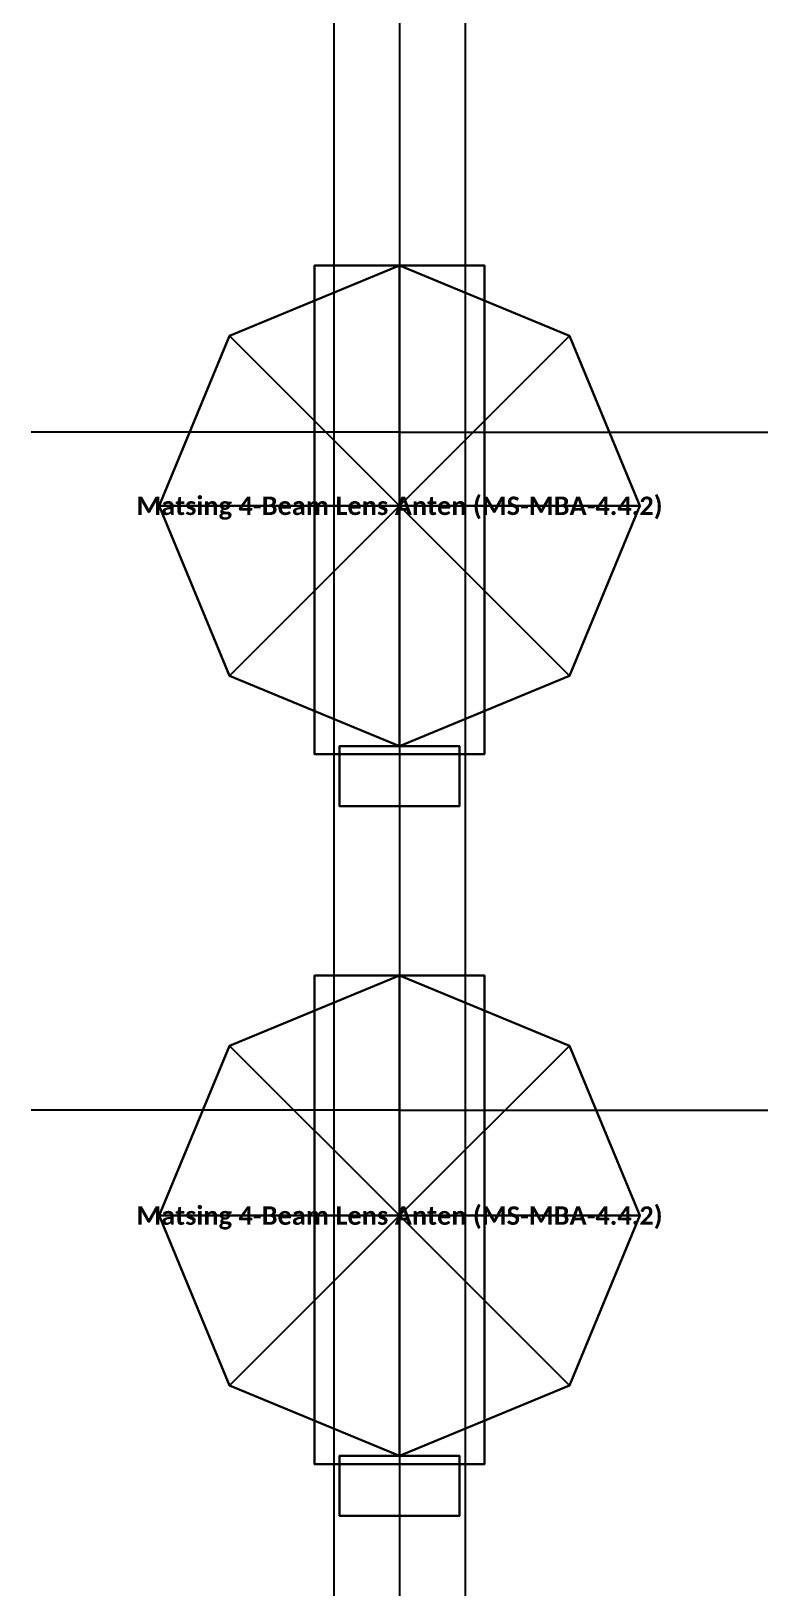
# Model space of a CAD drawing. Header units: millimetres. Extents: x -15000 to 15000, y -45082 to 2000.
# Drawn here: x -4400 to -1600, y -39160 to -33239 of the extents above; entities that cross this region are included whole.
import ezdxf
from ezdxf.enums import TextEntityAlignment as Align

# ---------------------------------------------------------------- set-up
doc = ezdxf.new("R2010")
doc.units = ezdxf.units.MM
for name, color, linetype in [('CELIK_KIRIS_KOLON', 9, 'CONTINUOUS'), ('EKP_ANTEN_TASIYICI_KOL', 141, 'CONTINUOUS'), ('EKP_MATSING_ANTEN', 2, 'CONTINUOUS'), ('KABLO_TAVALARI', 6, 'CONTINUOUS'), ('MONTAJ_BORULARI', 2, 'CONTINUOUS')]:
    doc.layers.add(name, color=color, linetype=linetype)
doc.styles.get("Standard").update_dxf_attribs({"font": 'calibrib.ttf'})

msp = doc.modelspace()

# ---------------------------------------------------------------- linework, layer by layer
at = {"layer": 'CELIK_KIRIS_KOLON'}
for p, q in [((-3000, -34763.8, 8958.8), (-4400, -34763.8, 11608.8)), ((-3000, -34763.8, 8958.8), (-1600, -34763.8, 11608.8)), ((-3000, -37343.3, 9305.8), (-4400, -37343.3, 11955.8)), ((-3000, -37343.3, 9305.8), (-1600, -37343.3, 11955.8))]:
    msp.add_line(p, q, dxfattribs=at)
at = {"layer": 'EKP_ANTEN_TASIYICI_KOL'}
for p, q in [((-2676.4, -34130.4, 6290.9), (-3323.6, -34130.4, 6290.9)), ((-3323.6, -34130.4, 6290.9), (-3323.6, -35989.2, 6290.9)), ((-2676.4, -34130.4, 9250.7), (-3323.6, -34130.4, 9250.7)), ((-3323.6, -34130.4, 9250.7), (-3323.6, -35989.2, 9250.7)), ((-3323.6, -34130.4, 6290.9), (-3323.6, -34130.4, 9250.7)), ((-2676.4, -35989.2, 6290.9), (-2676.4, -34130.4, 6290.9)), ((-2676.4, -35989.2, 9250.7), (-2676.4, -34130.4, 9250.7)), ((-2676.4, -34130.4, 6290.9), (-2676.4, -34130.4, 9250.7)), ((-3323.6, -35989.2, 6290.9), (-2676.4, -35989.2, 6290.9)), ((-3323.6, -35989.2, 9250.7), (-2676.4, -35989.2, 9250.7)), ((-3323.6, -35989.2, 6290.9), (-3323.6, -35989.2, 9250.7)), ((-2676.4, -35989.2, 6290.9), (-2676.4, -35989.2, 9250.7)), ((-2676.4, -36830.4, 6290.9), (-3323.6, -36830.4, 6290.9)), ((-3323.6, -36830.4, 6290.9), (-3323.6, -38689.2, 6290.9)), ((-2676.4, -36830.4, 9613.7), (-3323.6, -36830.4, 9613.7)), ((-3323.6, -36830.4, 9613.7), (-3323.6, -38689.2, 9613.7)), ((-3323.6, -36830.4, 6290.9), (-3323.6, -36830.4, 9613.7)), ((-2676.4, -38689.2, 6290.9), (-2676.4, -36830.4, 6290.9)), ((-2676.4, -38689.2, 9613.7), (-2676.4, -36830.4, 9613.7)), ((-2676.4, -36830.4, 6290.9), (-2676.4, -36830.4, 9613.7)), ((-3323.6, -38689.2, 6290.9), (-2676.4, -38689.2, 6290.9)), ((-3323.6, -38689.2, 9613.7), (-2676.4, -38689.2, 9613.7)), ((-3323.6, -38689.2, 6290.9), (-3323.6, -38689.2, 9613.7)), ((-2676.4, -38689.2, 6290.9), (-2676.4, -38689.2, 9613.7))]:
    msp.add_line(p, q, dxfattribs=at)
for points in [[(-3323.6, -35989.2, 6290.9), (-2676.4, -35989.2, 6290.9), (-2676.4, -34130.4, 6290.9), (-3323.6, -34130.4, 6290.9)], [(-3323.6, -35989.2, 9250.7), (-2676.4, -35989.2, 9250.7), (-2676.4, -34130.4, 9250.7), (-3323.6, -34130.4, 9250.7)], [(-3323.6, -34130.4, 6290.9), (-2676.4, -34130.4, 6290.9), (-2676.4, -34130.4, 9250.7), (-3323.6, -34130.4, 9250.7)], [(-3323.6, -35989.2, 6290.9), (-3323.6, -34130.4, 6290.9), (-3323.6, -34130.4, 9250.7), (-3323.6, -35989.2, 9250.7)], [(-2676.4, -35989.2, 6290.9), (-2676.4, -34130.4, 6290.9), (-2676.4, -34130.4, 9250.7), (-2676.4, -35989.2, 9250.7)], [(-3323.6, -35989.2, 6290.9), (-2676.4, -35989.2, 6290.9), (-2676.4, -35989.2, 9250.7), (-3323.6, -35989.2, 9250.7)], [(-3323.6, -38689.2, 6290.9), (-2676.4, -38689.2, 6290.9), (-2676.4, -36830.4, 6290.9), (-3323.6, -36830.4, 6290.9)], [(-3323.6, -38689.2, 9613.7), (-2676.4, -38689.2, 9613.7), (-2676.4, -36830.4, 9613.7), (-3323.6, -36830.4, 9613.7)], [(-3323.6, -36830.4, 6290.9), (-2676.4, -36830.4, 6290.9), (-2676.4, -36830.4, 9613.7), (-3323.6, -36830.4, 9613.7)], [(-3323.6, -38689.2, 6290.9), (-3323.6, -36830.4, 6290.9), (-3323.6, -36830.4, 9613.7), (-3323.6, -38689.2, 9613.7)], [(-2676.4, -38689.2, 6290.9), (-2676.4, -36830.4, 6290.9), (-2676.4, -36830.4, 9613.7), (-2676.4, -38689.2, 9613.7)], [(-3323.6, -38689.2, 6290.9), (-2676.4, -38689.2, 6290.9), (-2676.4, -38689.2, 9613.7), (-3323.6, -38689.2, 9613.7)]]:
    msp.add_3dface(points, dxfattribs=at)
at = {"layer": 'EKP_MATSING_ANTEN'}
for p, q in [((-3000, -34130.4, 6290.9), (-3646.2, -34398.1, 6290.9)), ((-3000, -34130.4, 7706.8), (-3646.2, -34398.1, 7706.8)), ((-2353.8, -34398.1, 6290.9), (-3000, -34130.4, 6290.9)), ((-2353.8, -34398.1, 7706.8), (-3000, -34130.4, 7706.8)), ((-3000, -34130.4, 6290.9), (-3000, -34130.4, 7706.8)), ((-3646.2, -34398.1, 6290.9), (-3913.8, -35044.2, 6290.9)), ((-3646.2, -34398.1, 7706.8), (-3913.8, -35044.2, 7706.8)), ((-3646.2, -34398.1, 6290.9), (-3646.2, -34398.1, 7706.8)), ((-2086.2, -35044.2, 6290.9), (-2353.8, -34398.1, 6290.9)), ((-2086.2, -35044.2, 7706.8), (-2353.8, -34398.1, 7706.8)), ((-2353.8, -34398.1, 6290.9), (-2353.8, -34398.1, 7706.8)), ((-3913.8, -35044.2, 6290.9), (-3646.2, -35690.4, 6290.9)), ((-3913.8, -35044.2, 7706.8), (-3646.2, -35690.4, 7706.8)), ((-3913.8, -35044.2, 6290.9), (-3913.8, -35044.2, 7706.8)), ((-2353.8, -35690.4, 6290.9), (-2086.2, -35044.2, 6290.9)), ((-2353.8, -35690.4, 7706.8), (-2086.2, -35044.2, 7706.8)), ((-2086.2, -35044.2, 6290.9), (-2086.2, -35044.2, 7706.8)), ((-3646.2, -35690.4, 6290.9), (-3000, -35958.1, 6290.9)), ((-3646.2, -35690.4, 7706.8), (-3000, -35958.1, 7706.8)), ((-3646.2, -35690.4, 6290.9), (-3646.2, -35690.4, 7706.8)), ((-3000, -35958.1, 6290.9), (-2353.8, -35690.4, 6290.9)), ((-3000, -35958.1, 7706.8), (-2353.8, -35690.4, 7706.8)), ((-2353.8, -35690.4, 6290.9), (-2353.8, -35690.4, 7706.8)), ((-2771.5, -35958.1, 6432.5), (-3228.5, -35958.1, 6432.5)), ((-3228.5, -35958.1, 6432.5), (-3228.5, -36186.5, 6432.5)), ((-2771.5, -35958.1, 7565.2), (-3228.5, -35958.1, 7565.2)), ((-3228.5, -35958.1, 7565.2), (-3228.5, -36186.5, 7565.2)), ((-3228.5, -35958.1, 6432.5), (-3228.5, -35958.1, 7565.2)), ((-3000, -35958.1, 6290.9), (-3000, -35958.1, 7706.8)), ((-2771.5, -36186.5, 6432.5), (-2771.5, -35958.1, 6432.5)), ((-2771.5, -36186.5, 7565.2), (-2771.5, -35958.1, 7565.2)), ((-2771.5, -35958.1, 6432.5), (-2771.5, -35958.1, 7565.2)), ((-3228.5, -36186.5, 6432.5), (-2771.5, -36186.5, 6432.5)), ((-3228.5, -36186.5, 7565.2), (-2771.5, -36186.5, 7565.2)), ((-3228.5, -36186.5, 6432.5), (-3228.5, -36186.5, 7565.2)), ((-2771.5, -36186.5, 6432.5), (-2771.5, -36186.5, 7565.2)), ((-3000, -36830.4, 6290.9), (-3646.2, -37098.1, 6290.9)), ((-3000, -36830.4, 7706.8), (-3646.2, -37098.1, 7706.8)), ((-2353.8, -37098.1, 6290.9), (-3000, -36830.4, 6290.9)), ((-2353.8, -37098.1, 7706.8), (-3000, -36830.4, 7706.8)), ((-3000, -36830.4, 6290.9), (-3000, -36830.4, 7706.8)), ((-3646.2, -37098.1, 6290.9), (-3913.8, -37744.2, 6290.9)), ((-3646.2, -37098.1, 7706.8), (-3913.8, -37744.2, 7706.8)), ((-3646.2, -37098.1, 6290.9), (-3646.2, -37098.1, 7706.8)), ((-2086.2, -37744.2, 6290.9), (-2353.8, -37098.1, 6290.9)), ((-2086.2, -37744.2, 7706.8), (-2353.8, -37098.1, 7706.8)), ((-2353.8, -37098.1, 6290.9), (-2353.8, -37098.1, 7706.8)), ((-3913.8, -37744.2, 6290.9), (-3646.2, -38390.4, 6290.9)), ((-3913.8, -37744.2, 7706.8), (-3646.2, -38390.4, 7706.8)), ((-3913.8, -37744.2, 6290.9), (-3913.8, -37744.2, 7706.8)), ((-2353.8, -38390.4, 6290.9), (-2086.2, -37744.2, 6290.9)), ((-2353.8, -38390.4, 7706.8), (-2086.2, -37744.2, 7706.8)), ((-2086.2, -37744.2, 6290.9), (-2086.2, -37744.2, 7706.8)), ((-3646.2, -38390.4, 6290.9), (-3000, -38658.1, 6290.9)), ((-3646.2, -38390.4, 7706.8), (-3000, -38658.1, 7706.8)), ((-3646.2, -38390.4, 6290.9), (-3646.2, -38390.4, 7706.8)), ((-3000, -38658.1, 6290.9), (-2353.8, -38390.4, 6290.9)), ((-3000, -38658.1, 7706.8), (-2353.8, -38390.4, 7706.8)), ((-2353.8, -38390.4, 6290.9), (-2353.8, -38390.4, 7706.8)), ((-2771.5, -38658.1, 6432.5), (-3228.5, -38658.1, 6432.5)), ((-3228.5, -38658.1, 6432.5), (-3228.5, -38886.5, 6432.5)), ((-2771.5, -38658.1, 7565.2), (-3228.5, -38658.1, 7565.2)), ((-3228.5, -38658.1, 7565.2), (-3228.5, -38886.5, 7565.2)), ((-3228.5, -38658.1, 6432.5), (-3228.5, -38658.1, 7565.2)), ((-3000, -38658.1, 6290.9), (-3000, -38658.1, 7706.8)), ((-2771.5, -38886.5, 6432.5), (-2771.5, -38658.1, 6432.5)), ((-2771.5, -38886.5, 7565.2), (-2771.5, -38658.1, 7565.2)), ((-2771.5, -38658.1, 6432.5), (-2771.5, -38658.1, 7565.2)), ((-3228.5, -38886.5, 6432.5), (-2771.5, -38886.5, 6432.5)), ((-3228.5, -38886.5, 7565.2), (-2771.5, -38886.5, 7565.2)), ((-3228.5, -38886.5, 6432.5), (-3228.5, -38886.5, 7565.2)), ((-2771.5, -38886.5, 6432.5), (-2771.5, -38886.5, 7565.2))]:
    msp.add_line(p, q, dxfattribs=at)
for points in [[(-3000, -34130.4, 6290.9), (-3646.2, -34398.1, 6290.9), (-3646.2, -34398.1, 7706.8), (-3000, -34130.4, 7706.8)], [(-3000, -35044.2, 6290.9), (-3000, -34130.4, 6290.9), (-3646.2, -34398.1, 6290.9)], [(-3000, -35044.2, 7706.8), (-3000, -34130.4, 7706.8), (-3646.2, -34398.1, 7706.8)], [(-2353.8, -34398.1, 6290.9), (-3000, -34130.4, 6290.9), (-3000, -34130.4, 7706.8), (-2353.8, -34398.1, 7706.8)], [(-3000, -35044.2, 6290.9), (-2353.8, -34398.1, 6290.9), (-3000, -34130.4, 6290.9)], [(-3000, -35044.2, 7706.8), (-2353.8, -34398.1, 7706.8), (-3000, -34130.4, 7706.8)], [(-3646.2, -34398.1, 6290.9), (-3913.8, -35044.2, 6290.9), (-3913.8, -35044.2, 7706.8), (-3646.2, -34398.1, 7706.8)], [(-3000, -35044.2, 6290.9), (-3646.2, -34398.1, 6290.9), (-3913.8, -35044.2, 6290.9)], [(-3000, -35044.2, 7706.8), (-3646.2, -34398.1, 7706.8), (-3913.8, -35044.2, 7706.8)], [(-3000, -35044.2, 6290.9), (-2086.2, -35044.2, 6290.9), (-2353.8, -34398.1, 6290.9)], [(-3000, -35044.2, 7706.8), (-2086.2, -35044.2, 7706.8), (-2353.8, -34398.1, 7706.8)], [(-2086.2, -35044.2, 6290.9), (-2353.8, -34398.1, 6290.9), (-2353.8, -34398.1, 7706.8), (-2086.2, -35044.2, 7706.8)], [(-3913.8, -35044.2, 6290.9), (-3646.2, -35690.4, 6290.9), (-3646.2, -35690.4, 7706.8), (-3913.8, -35044.2, 7706.8)], [(-3000, -35044.2, 6290.9), (-3913.8, -35044.2, 6290.9), (-3646.2, -35690.4, 6290.9)], [(-3000, -35044.2, 7706.8), (-3913.8, -35044.2, 7706.8), (-3646.2, -35690.4, 7706.8)], [(-3000, -35044.2, 6290.9), (-3646.2, -35690.4, 6290.9), (-3000, -35958.1, 6290.9)], [(-3000, -35044.2, 7706.8), (-3646.2, -35690.4, 7706.8), (-3000, -35958.1, 7706.8)], [(-3000, -35044.2, 6290.9), (-3000, -35958.1, 6290.9), (-2353.8, -35690.4, 6290.9)], [(-3000, -35044.2, 7706.8), (-3000, -35958.1, 7706.8), (-2353.8, -35690.4, 7706.8)], [(-3000, -35044.2, 6290.9), (-2353.8, -35690.4, 6290.9), (-2086.2, -35044.2, 6290.9)], [(-3000, -35044.2, 7706.8), (-2353.8, -35690.4, 7706.8), (-2086.2, -35044.2, 7706.8)], [(-2353.8, -35690.4, 6290.9), (-2086.2, -35044.2, 6290.9), (-2086.2, -35044.2, 7706.8), (-2353.8, -35690.4, 7706.8)], [(-3646.2, -35690.4, 6290.9), (-3000, -35958.1, 6290.9), (-3000, -35958.1, 7706.8), (-3646.2, -35690.4, 7706.8)], [(-3000, -35958.1, 6290.9), (-2353.8, -35690.4, 6290.9), (-2353.8, -35690.4, 7706.8), (-3000, -35958.1, 7706.8)], [(-3228.5, -36186.5, 6432.5), (-2771.5, -36186.5, 6432.5), (-2771.5, -35958.1, 6432.5), (-3228.5, -35958.1, 6432.5)], [(-3228.5, -36186.5, 7565.2), (-2771.5, -36186.5, 7565.2), (-2771.5, -35958.1, 7565.2), (-3228.5, -35958.1, 7565.2)], [(-3228.5, -35958.1, 6432.5), (-2771.5, -35958.1, 6432.5), (-2771.5, -35958.1, 7565.2), (-3228.5, -35958.1, 7565.2)], [(-3228.5, -36186.5, 6432.5), (-3228.5, -35958.1, 6432.5), (-3228.5, -35958.1, 7565.2), (-3228.5, -36186.5, 7565.2)], [(-2771.5, -36186.5, 6432.5), (-2771.5, -35958.1, 6432.5), (-2771.5, -35958.1, 7565.2), (-2771.5, -36186.5, 7565.2)], [(-3228.5, -36186.5, 6432.5), (-2771.5, -36186.5, 6432.5), (-2771.5, -36186.5, 7565.2), (-3228.5, -36186.5, 7565.2)], [(-3000, -36830.4, 6290.9), (-3646.2, -37098.1, 6290.9), (-3646.2, -37098.1, 7706.8), (-3000, -36830.4, 7706.8)], [(-3000, -37744.2, 6290.9), (-3000, -36830.4, 6290.9), (-3646.2, -37098.1, 6290.9)], [(-3000, -37744.2, 7706.8), (-3000, -36830.4, 7706.8), (-3646.2, -37098.1, 7706.8)], [(-2353.8, -37098.1, 6290.9), (-3000, -36830.4, 6290.9), (-3000, -36830.4, 7706.8), (-2353.8, -37098.1, 7706.8)], [(-3000, -37744.2, 6290.9), (-2353.8, -37098.1, 6290.9), (-3000, -36830.4, 6290.9)], [(-3000, -37744.2, 7706.8), (-2353.8, -37098.1, 7706.8), (-3000, -36830.4, 7706.8)], [(-3646.2, -37098.1, 6290.9), (-3913.8, -37744.2, 6290.9), (-3913.8, -37744.2, 7706.8), (-3646.2, -37098.1, 7706.8)], [(-3000, -37744.2, 6290.9), (-3646.2, -37098.1, 6290.9), (-3913.8, -37744.2, 6290.9)], [(-3000, -37744.2, 7706.8), (-3646.2, -37098.1, 7706.8), (-3913.8, -37744.2, 7706.8)], [(-3000, -37744.2, 6290.9), (-2086.2, -37744.2, 6290.9), (-2353.8, -37098.1, 6290.9)], [(-3000, -37744.2, 7706.8), (-2086.2, -37744.2, 7706.8), (-2353.8, -37098.1, 7706.8)], [(-2086.2, -37744.2, 6290.9), (-2353.8, -37098.1, 6290.9), (-2353.8, -37098.1, 7706.8), (-2086.2, -37744.2, 7706.8)], [(-3913.8, -37744.2, 6290.9), (-3646.2, -38390.4, 6290.9), (-3646.2, -38390.4, 7706.8), (-3913.8, -37744.2, 7706.8)], [(-3000, -37744.2, 6290.9), (-3913.8, -37744.2, 6290.9), (-3646.2, -38390.4, 6290.9)], [(-3000, -37744.2, 7706.8), (-3913.8, -37744.2, 7706.8), (-3646.2, -38390.4, 7706.8)], [(-3000, -37744.2, 6290.9), (-3646.2, -38390.4, 6290.9), (-3000, -38658.1, 6290.9)], [(-3000, -37744.2, 7706.8), (-3646.2, -38390.4, 7706.8), (-3000, -38658.1, 7706.8)], [(-3000, -37744.2, 6290.9), (-3000, -38658.1, 6290.9), (-2353.8, -38390.4, 6290.9)], [(-3000, -37744.2, 7706.8), (-3000, -38658.1, 7706.8), (-2353.8, -38390.4, 7706.8)], [(-3000, -37744.2, 6290.9), (-2353.8, -38390.4, 6290.9), (-2086.2, -37744.2, 6290.9)], [(-3000, -37744.2, 7706.8), (-2353.8, -38390.4, 7706.8), (-2086.2, -37744.2, 7706.8)], [(-2353.8, -38390.4, 6290.9), (-2086.2, -37744.2, 6290.9), (-2086.2, -37744.2, 7706.8), (-2353.8, -38390.4, 7706.8)], [(-3646.2, -38390.4, 6290.9), (-3000, -38658.1, 6290.9), (-3000, -38658.1, 7706.8), (-3646.2, -38390.4, 7706.8)], [(-3000, -38658.1, 6290.9), (-2353.8, -38390.4, 6290.9), (-2353.8, -38390.4, 7706.8), (-3000, -38658.1, 7706.8)], [(-3228.5, -38886.5, 6432.5), (-2771.5, -38886.5, 6432.5), (-2771.5, -38658.1, 6432.5), (-3228.5, -38658.1, 6432.5)], [(-3228.5, -38886.5, 7565.2), (-2771.5, -38886.5, 7565.2), (-2771.5, -38658.1, 7565.2), (-3228.5, -38658.1, 7565.2)], [(-3228.5, -38658.1, 6432.5), (-2771.5, -38658.1, 6432.5), (-2771.5, -38658.1, 7565.2), (-3228.5, -38658.1, 7565.2)], [(-3228.5, -38886.5, 6432.5), (-3228.5, -38658.1, 6432.5), (-3228.5, -38658.1, 7565.2), (-3228.5, -38886.5, 7565.2)], [(-2771.5, -38886.5, 6432.5), (-2771.5, -38658.1, 6432.5), (-2771.5, -38658.1, 7565.2), (-2771.5, -38886.5, 7565.2)], [(-3228.5, -38886.5, 6432.5), (-2771.5, -38886.5, 6432.5), (-2771.5, -38886.5, 7565.2), (-3228.5, -38886.5, 7565.2)]]:
    msp.add_3dface(points, dxfattribs=at)
at = {"layer": 'KABLO_TAVALARI'}
for p, q in [((-3250, 1350, 4520), (-3250, -41200, 9466.6)), ((-3000, 1350, 4520), (-3000, -41200, 9466.6)), ((-2750, 1350, 4520), (-2750, -41200, 9466.6))]:
    msp.add_line(p, q, dxfattribs=at)
at = {"layer": 'MONTAJ_BORULARI'}
for p, q in [((-3000, -32184.2, 8611.7), (-3000, -34763.8, 8958.8)), ((-3000, -34763.8, 8958.8), (-3000, -37343.3, 9305.8)), ((-3000, -37343.3, 9305.8), (-3000, -39922.9, 9652.9))]:
    msp.add_line(p, q, dxfattribs=at)

# ---------------------------------------------------------------- texts
at = {"layer": 'EKP_MATSING_ANTEN'}
for p in [(-3000, -35044.2), (-3000, -37744.2)]:
    msp.add_text('Matsing 4-Beam Lens Anten (MS-MBA-4.4.2)', height=70, dxfattribs=at).set_placement(p, align=Align.MIDDLE_CENTER)

doc.saveas('drawing.dxf')
